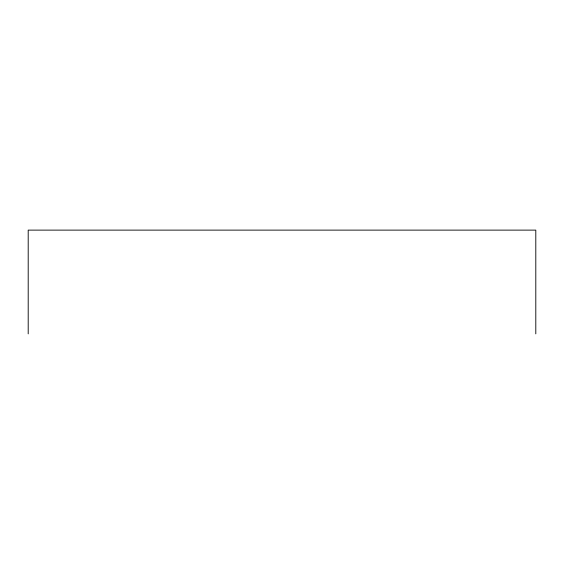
<?xml version="1.0" encoding="UTF-8"?>
<svg xmlns="http://www.w3.org/2000/svg" width="564" height="564" viewBox="0 0 564 564"><rect width="100%" height="100%" fill="white"/><g stroke="black" fill="none" stroke-linecap="round" stroke-linejoin="round"><path stroke-width="0.85" d="M535.8 333.881L535.8 230.119L28.2 230.119L28.2 333.881"/></g></svg>
